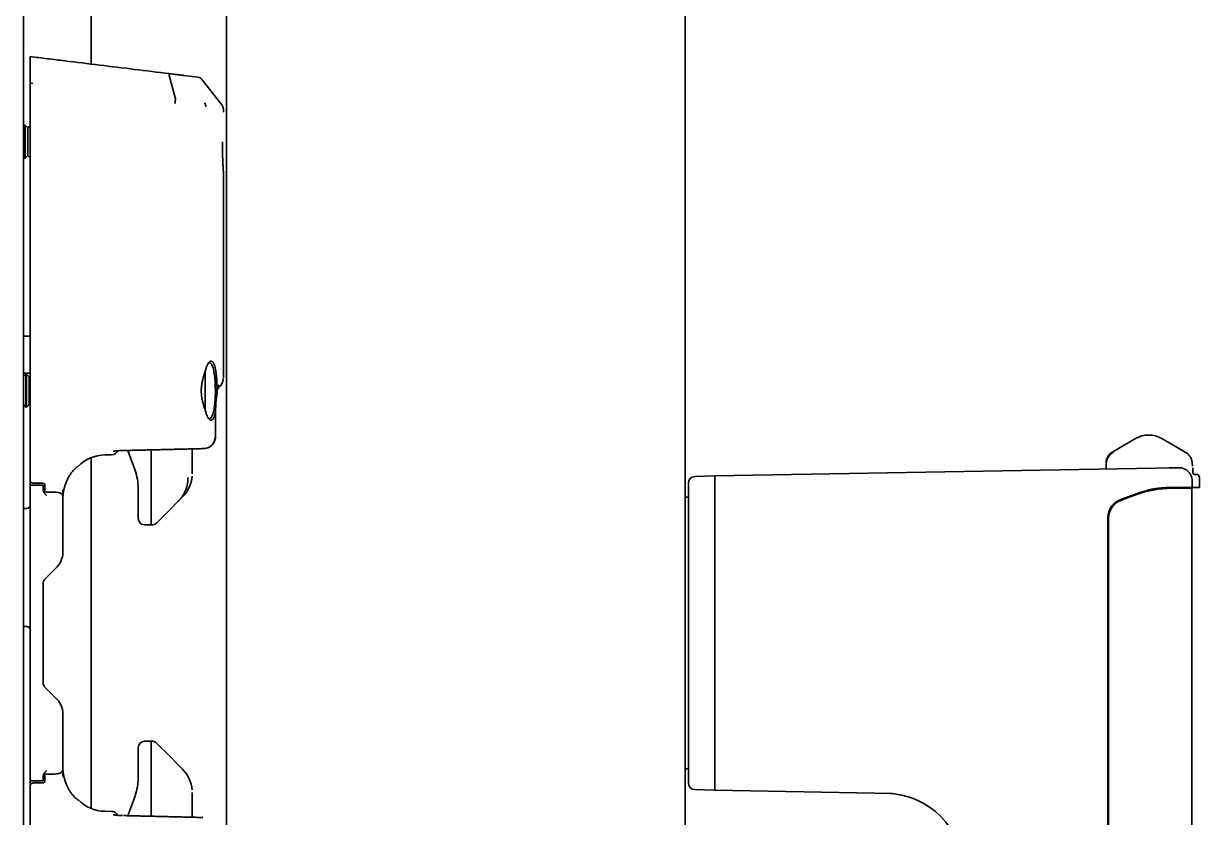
# Model space of a CAD drawing. Header units: inches. Extents: x 885 to 6823, y 710 to 5493.
# Drawn here: x 5146 to 5325.5, y 3178.7 to 3299.9 of the extents above; entities that cross this region are included whole.
import ezdxf

# ---------------------------------------------------------------- set-up
doc = ezdxf.new("R2010")
doc.units = ezdxf.units.IN
doc.layers.add('1', color=7, linetype='Continuous', true_color=0xffffff)

msp = doc.modelspace()

# ---------------------------------------------------------------- linework, layer by layer
at = {"layer": '1', "color": 7, "linetype": 'Continuous', "lineweight": 35}
for p, q in [((5145.99, 4020.26), (5145.99, 2355.06)), ((5145.99, 4020.26), (5145.99, 2355.06)), ((5176.99, 2380.86), (5176.99, 4018.86)), ((5246.99, 2370.86), (5246.99, 4018.86)), ((5156.3, 3868.87), (5156.3, 3293.72)), ((5146.99, 3290.83), (5147.42, 3290.77)), ((5146.99, 3230.26), (5146.99, 3290.83)), ((5169.17, 3288.4), (5168.22, 3291.95)), ((5172.6, 3291.71), (5170.44, 3291.98)), ((5176.28, 3287.47), (5173.26, 3291.33)), ((5176.49, 3286.35), (5176.49, 3286.87)), ((5146.15, 3284.36), (5145.99, 3284.2)), ((5146.15, 3279.36), (5146.15, 3284.36)), ((5146.25, 3284.36), (5146.15, 3284.36)), ((5146.25, 3279.36), (5146.25, 3284.36)), ((5146.65, 3283.96), (5146.25, 3284.36)), ((5146.99, 3284.3), (5146.65, 3283.96)), ((5146.65, 3279.76), (5146.65, 3283.96)), ((5145.99, 3279.52), (5146.15, 3279.36)), ((5146.25, 3279.36), (5146.65, 3279.76)), ((5146.65, 3279.76), (5146.99, 3279.42)), ((5146.15, 3279.36), (5146.25, 3279.36)), ((5176.49, 3245.83), (5176.49, 3277.36)), ((5146.99, 3252.18), (5145.99, 3252.18)), ((5145.99, 3246.53), (5146.99, 3246.53)), ((5146.35, 3246.36), (5145.99, 3246)), ((5146.45, 3246.36), (5146.35, 3246.36)), ((5146.35, 3241.36), (5146.35, 3246.36)), ((5146.45, 3241.36), (5146.45, 3246.36)), ((5146.85, 3245.96), (5146.45, 3246.36)), ((5146.99, 3246.1), (5146.85, 3245.96)), ((5146.85, 3241.76), (5146.85, 3245.96)), ((5173.74, 3243.86), (5173.74, 3246.94)), ((5173.76, 3246.96), (5173.8, 3247.1)), ((5173.74, 3240.86), (5173.74, 3243.86)), ((5145.99, 3241.72), (5146.35, 3241.36)), ((5146.35, 3241.36), (5146.45, 3241.36)), ((5146.45, 3241.36), (5146.85, 3241.76)), ((5146.85, 3241.76), (5146.99, 3241.62)), ((5175.25, 3239.92), (5175.29, 3239.92)), ((5315.74, 3236.54), (5312.24, 3234.52)), ((5323.64, 3234.29), (5319.74, 3236.54)), ((5161.89, 3234.74), (5163.01, 3231.68)), ((5165.49, 3234.82), (5165.49, 3226.36)), ((5171.74, 3231.18), (5171.74, 3234.97)), ((5173.37, 3235.01), (5173.38, 3235.01)), ((5156.3, 3233.64), (5156.3, 3180.1)), ((5158.45, 3234.06), (5159.44, 3234.07)), ((5154.42, 3232.41), (5154.41, 3232.4)), ((5251.49, 3230.86), (5318.83, 3232.03)), ((5311.24, 3232.39), (5311.24, 3231.9)), ((5318.83, 3232.03), (5320.85, 3232.07)), ((5320.85, 3232.07), (5322.33, 3232.09)), ((5324.49, 3231.33), (5324.49, 3232.08)), ((5324.73, 3231.08), (5324.98, 3231.08)), ((5324.98, 3231.08), (5324.99, 3231.08)), ((5146.99, 3229.41), (5146.99, 3230.26)), ((5146.99, 3228.91), (5146.99, 3229.41)), ((5148.99, 3229.41), (5146.99, 3229.41)), ((5148.99, 3229.72), (5147.49, 3229.74)), ((5148.99, 3229.41), (5148.99, 3228.91)), ((5149.24, 3229.46), (5149.24, 3229.09)), ((5251.49, 3230.86), (5248.45, 3230.75)), ((5324.37, 3229.33), (5324.37, 3230.09)), ((5325.49, 3229.08), (5325.49, 3230.58)), ((5146.99, 3184.8), (5146.99, 3228.91)), ((5148.99, 3228.75), (5148.99, 3228.91)), ((5150.49, 3228.38), (5149.49, 3228.38)), ((5151.99, 3227.67), (5151.99, 3219.1)), ((5152, 3228.74), (5152, 3227.66)), ((5163.49, 3228.94), (5163.49, 3226.36)), ((5169.6, 3226.97), (5170.28, 3227.64)), ((5247.49, 3227.6), (5246.99, 3227.59)), ((5313.46, 3227.25), (5316, 3228.18)), ((5313.56, 3227.15), (5316.05, 3228.06)), ((5313.56, 3227.15), (5316.05, 3228.06)), ((5321.13, 3229.08), (5322.59, 3229.08)), ((5322.71, 3228.96), (5321.13, 3228.96)), ((5322.71, 3228.96), (5321.13, 3228.96)), ((5322.59, 3229.08), (5324.12, 3229.08)), ((5324.31, 3228.96), (5322.71, 3228.96)), ((5324.31, 3228.96), (5322.71, 3228.96)), ((5324.41, 3229.08), (5324.12, 3229.08)), ((5324.31, 3228.96), (5324.31, 3109.36)), ((5324.31, 3228.96), (5324.31, 3108.86)), ((5324.41, 3229.08), (5324.46, 3229.08)), ((5324.71, 3229.08), (5324.46, 3229.08)), ((5324.98, 3229.08), (5324.71, 3229.08)), ((5325.48, 3229.08), (5324.98, 3229.08)), ((5325.49, 3229.08), (5325.48, 3229.08)), ((5146.49, 3225.86), (5145.99, 3225.86)), ((5163.49, 3226.36), (5163.49, 3224.36)), ((5165.49, 3226.36), (5165.49, 3223.36)), ((5166.28, 3223.65), (5168.3, 3225.67)), ((5168.3, 3225.67), (5169.6, 3226.97)), ((5311.49, 3049.75), (5311.49, 3224.43)), ((5311.61, 3049.82), (5311.61, 3224.37)), ((5311.61, 3049.82), (5311.61, 3224.37)), ((5165.49, 3223.36), (5164.48, 3223.36)), ((5165.59, 3223.36), (5165.49, 3223.36)), ((5151.11, 3216.98), (5149.28, 3215.15)), ((5148.99, 3214.44), (5148.99, 3199.27)), ((5145.99, 3207.86), (5146.49, 3207.86)), ((5146.99, 3206.86), (5146.99, 3206.85)), ((5247.49, 3207.04), (5247.49, 3207.19)), ((5251.49, 3207.04), (5251.49, 3207.19)), ((5149.28, 3198.56), (5151.11, 3196.73)), ((5151.99, 3194.61), (5151.99, 3186.04)), ((5164.48, 3190.35), (5165.49, 3190.36)), ((5165.49, 3187.36), (5165.49, 3190.36)), ((5165.49, 3190.36), (5165.59, 3190.35)), ((5168.3, 3188.04), (5166.28, 3190.06)), ((5163.49, 3189.35), (5163.49, 3187.35)), ((5169.6, 3186.74), (5168.3, 3188.04)), ((5152, 3186.05), (5151.97, 3186.17)), ((5152, 3186.05), (5151.99, 3186.14)), ((5163.49, 3187.35), (5163.49, 3184.77)), ((5165.49, 3187.36), (5165.49, 3178.89)), ((5169.6, 3186.74), (5170.28, 3186.07)), ((5146.99, 3184.3), (5146.99, 3184.8)), ((5148.99, 3184.8), (5148.99, 3184.96)), ((5148.99, 3184.8), (5148.99, 3184.3)), ((5149.24, 3184.62), (5149.24, 3184.25)), ((5149.49, 3185.33), (5150.49, 3185.33)), ((5152, 3184.97), (5152, 3186.05)), ((5246.99, 3186.12), (5247.49, 3186.11)), ((5146.99, 3184.3), (5148.99, 3184.3)), ((5146.99, 3183.45), (5146.99, 3184.3)), ((5146.99, 3122.89), (5146.99, 3183.45)), ((5147.49, 3183.97), (5148.99, 3183.99)), ((5251.49, 3182.86), (5248.45, 3182.96)), ((5278.61, 3182.38), (5251.49, 3182.86)), ((5163.01, 3182.03), (5161.89, 3178.97)), ((5171.74, 3178.74), (5171.74, 3182.53)), ((5159.44, 3179.64), (5158.45, 3179.66))]:
    msp.add_line(p, q, dxfattribs=at)
for centre, radius, start, end in [((5172.47, 3290.72), 1, 38, 83), ((5174.49, 3245.83), 2, 302.009, 357.1567), ((5317.74, 3233.08), 4, 90.0843, 120), ((5317.74, 3233.08), 4, 60, 90.0843), ((5159.43, 3235.07), 1, 270.5484, 336.599), ((5158.55, 3228.06), 6, 91, 135.1344), ((5155.49, 3228.94), 8, 0, 20), ((5324.74, 3231.33), 0.25, 180, 270), ((5324.99, 3230.58), 0.5, 0, 90), ((5166.74, 3231.18), 5, 315, 355.4345), ((5248.49, 3229.75), 1, 92, 180), ((5149.49, 3228.88), 0.5, 180, 270), ((5146.49, 3226.36), 0.5, 270, 0), ((5314.49, 3224.43), 3, 110, 180), ((5164.49, 3224.36), 1, 180, 269.5), ((5165.58, 3224.36), 1, 270.5, 315), ((5148.99, 3219.1), 3, 315, 0), ((5149.99, 3214.44), 1, 135, 180), ((5146.49, 3207.36), 0.5, 0, 90), ((5149.99, 3199.27), 1, 180, 225), ((5148.99, 3194.61), 3, 0, 45), ((5164.49, 3189.35), 1, 90.5, 180), ((5165.58, 3189.35), 1, 45, 89.5), ((5149.49, 3184.83), 0.5, 90, 180), ((5155.49, 3184.77), 8, 340, 0), ((5166.74, 3182.53), 5, 4.3074, 45), ((5248.49, 3183.96), 1, 180, 268), ((5158.55, 3185.65), 6, 224.7394, 269), ((5277.49, 3170.4), 12, 0.3969, 89), ((5159.43, 3178.64), 1, 23.3534, 89.3273)]:
    msp.add_arc(centre, radius, start, end, dxfattribs=at)
for centre, major_axis, ratio, start_param, end_param in [((5172.86, 3287.18), (-0.122, -0.993), 0.961385, 1.688655, 2.356554), ((5175.49, 3286.86), (0.123, 0.992), 1, 4.84926, 5.498796), ((5313.24, 3232.79), (-2, 0), 1, 5.235731, 6.283185), ((5321.13, 3214.08), (-15, 0), 1, 4.956748, 5.061455), ((5321.14, 3213.99), (0, 14.97), 0.996917, 0.249261, 0.34807), ((5321.14, 3213.99), (0, 14.97), 0.996917, 0.249261, 0.348036), ((5314.57, 3224.37), (0, 2.96), 0.996917, 0.348075, 1.570796), ((5314.57, 3224.37), (0, 2.96), 0.996917, 0.348075, 1.570796)]:
    msp.add_ellipse(centre, major_axis=major_axis, ratio=ratio, start_param=start_param, end_param=end_param, dxfattribs=at)
for points, knots in [([(5146.99, 3290.83), (5146.99, 3291), (5146.99, 3291.53), (5146.99, 3292.21), (5146.99, 3293), (5146.99, 3293.7), (5146.99, 3294.25), (5146.99, 3294.64), (5146.99, 3294.82), (5146.99, 3294.86), (5146.99, 3294.86)], [0, 0, 0, 0, 0.083425, 0.250275, 0.3337, 0.500551, 0.667401, 0.750826, 0.917676, 1, 1, 1, 1]), ([(5146.99, 3294.86), (5147.87, 3294.75), (5148.76, 3294.64), (5150.53, 3294.42), (5151.41, 3294.31), (5154.06, 3293.99), (5155.83, 3293.77), (5159.37, 3293.34), (5161.14, 3293.12), (5164.68, 3292.68), (5166.44, 3292.47), (5168.21, 3292.25)], [0, 0, 0, 0, 0.125, 0.125, 0.25, 0.25, 0.5, 0.5, 0.75, 0.75, 1, 1, 1, 1]), ([(5168.22, 3291.95), (5168.22, 3292), (5168.22, 3292.04), (5168.23, 3292.1), (5168.23, 3292.11), (5168.23, 3292.15), (5168.23, 3292.16), (5168.23, 3292.2), (5168.22, 3292.22), (5168.22, 3292.24), (5168.22, 3292.24), (5168.22, 3292.25), (5168.21, 3292.25), (5168.21, 3292.25), (5168.21, 3292.25), (5168.21, 3292.25), (5168.21, 3292.25), (5168.21, 3292.25)], [0, 0, 0, 0, 0.25, 0.25, 0.375, 0.375, 0.5, 0.5, 0.75, 0.75, 0.875, 0.9375, 0.9375, 0.953125, 0.953125, 0.96875, 1, 1, 1, 1]), ([(5168.21, 3292.25), (5168.23, 3292.25), (5168.24, 3292.25), (5168.28, 3292.24), (5168.32, 3292.24), (5168.43, 3292.22), (5168.53, 3292.21), (5168.71, 3292.19), (5168.84, 3292.17), (5168.99, 3292.15), (5169.02, 3292.15), (5169.08, 3292.14), (5169.16, 3292.13), (5169.25, 3292.12), (5169.41, 3292.1), (5169.52, 3292.09), (5169.64, 3292.07), (5169.67, 3292.07), (5169.71, 3292.07), (5169.79, 3292.06), (5169.9, 3292.04), (5169.98, 3292.03), (5170.04, 3292.03), (5170.06, 3292.02), (5170.09, 3292.02), (5170.11, 3292.02), (5170.2, 3292.01), (5170.26, 3292), (5170.36, 3291.99), (5170.41, 3291.98), (5170.44, 3291.98)], [0, 0, 0, 0, 0.015625, 0.015625, 0.03125, 0.0625, 0.125, 0.125, 0.25, 0.25, 0.28125, 0.28125, 0.3125, 0.375, 0.375, 0.5, 0.5, 0.53125, 0.53125, 0.5625, 0.625, 0.6875, 0.6875, 0.71875, 0.71875, 0.75, 0.75, 0.875, 0.875, 1, 1, 1, 1]), ([(5169.17, 3288.39), (5169.17, 3288.35), (5169.17, 3288.3), (5169.16, 3288.19), (5169.15, 3288.13), (5169.14, 3288.01), (5169.13, 3287.95), (5169.12, 3287.83), (5169.11, 3287.76), (5169.1, 3287.7)], [0, 0, 0, 0, 0.25, 0.25, 0.5, 0.5, 0.75, 0.75, 1, 1, 1, 1]), ([(5176.49, 3277.36), (5176.49, 3277.36), (5176.49, 3277.36), (5176.49, 3277.36), (5176.49, 3277.36), (5176.49, 3277.37), (5176.49, 3277.39), (5176.48, 3277.43), (5176.48, 3277.51), (5176.48, 3277.57), (5176.47, 3277.59), (5176.47, 3277.63), (5176.47, 3277.64), (5176.47, 3277.67), (5176.47, 3277.68), (5176.47, 3277.75), (5176.46, 3277.88), (5176.45, 3278.03), (5176.44, 3278.19), (5176.44, 3278.28), (5176.43, 3278.4), (5176.43, 3278.42), (5176.43, 3278.47), (5176.42, 3278.54), (5176.42, 3278.62), (5176.41, 3278.77), (5176.4, 3278.99), (5176.39, 3279.23), (5176.39, 3279.41), (5176.38, 3279.47), (5176.38, 3279.57), (5176.38, 3279.6), (5176.38, 3279.66), (5176.38, 3279.7), (5176.37, 3279.86), (5176.37, 3280.12), (5176.36, 3280.4), (5176.36, 3280.61), (5176.35, 3280.72), (5176.35, 3280.83), (5176.35, 3280.9), (5176.35, 3280.93), (5176.35, 3281.12), (5176.35, 3281.26), (5176.34, 3281.56), (5176.34, 3281.71), (5176.34, 3281.86)], [0, 0, 0, 0, 0.015625, 0.015625, 0.03125, 0.0625, 0.0625, 0.125, 0.1875, 0.1875, 0.21875, 0.21875, 0.234375, 0.234375, 0.25, 0.25, 0.3125, 0.375, 0.375, 0.4375, 0.4375, 0.453125, 0.453125, 0.46875, 0.5, 0.5, 0.5625, 0.625, 0.625, 0.65625, 0.65625, 0.671875, 0.671875, 0.6875, 0.6875, 0.75, 0.8125, 0.8125, 0.84375, 0.859375, 0.859375, 0.875, 0.875, 0.9375, 0.9375, 1, 1, 1, 1]), ([(5173.8, 3247.1), (5173.85, 3247.25), (5173.89, 3247.39), (5173.97, 3247.58), (5173.99, 3247.64), (5174.03, 3247.73), (5174.04, 3247.75), (5174.07, 3247.81), (5174.08, 3247.83), (5174.15, 3247.96), (5174.2, 3248.04), (5174.3, 3248.19), (5174.36, 3248.24), (5174.46, 3248.33), (5174.52, 3248.35), (5174.62, 3248.37), (5174.67, 3248.37), (5174.73, 3248.34), (5174.75, 3248.34), (5174.77, 3248.32), (5174.78, 3248.32), (5174.82, 3248.29), (5174.84, 3248.27), (5174.91, 3248.19), (5174.96, 3248.12), (5175.01, 3248.02), (5175.02, 3248), (5175.04, 3247.95), (5175.07, 3247.88), (5175.1, 3247.81), (5175.16, 3247.64), (5175.19, 3247.52), (5175.24, 3247.35), (5175.24, 3247.31), (5175.26, 3247.26), (5175.26, 3247.24), (5175.27, 3247.2), (5175.29, 3247.11), (5175.31, 3247.01), (5175.35, 3246.77), (5175.37, 3246.6), (5175.41, 3246.33), (5175.42, 3246.23), (5175.43, 3246.09), (5175.44, 3246.04), (5175.45, 3245.94), (5175.45, 3245.89), (5175.47, 3245.64), (5175.49, 3245.44), (5175.5, 3245.12), (5175.51, 3245.01), (5175.51, 3244.85), (5175.52, 3244.8), (5175.52, 3244.69), (5175.52, 3244.63), (5175.53, 3244.35), (5175.53, 3244.13), (5175.53, 3243.91)], [0, 0, 0, 0, 0.0625, 0.0625, 0.09375, 0.09375, 0.109375, 0.109375, 0.125, 0.125, 0.1875, 0.1875, 0.25, 0.25, 0.3125, 0.3125, 0.375, 0.375, 0.390625, 0.390625, 0.40625, 0.40625, 0.4375, 0.4375, 0.5, 0.5, 0.515625, 0.515625, 0.53125, 0.5625, 0.5625, 0.625, 0.625, 0.640625, 0.640625, 0.648437, 0.648437, 0.65625, 0.6875, 0.6875, 0.75, 0.75, 0.78125, 0.78125, 0.796875, 0.796875, 0.8125, 0.8125, 0.875, 0.875, 0.90625, 0.90625, 0.921875, 0.921875, 0.9375, 0.9375, 1, 1, 1, 1]), ([(5174.37, 3248.11), (5174.4, 3248.11), (5174.44, 3248.1), (5174.48, 3248.08), (5174.49, 3248.07), (5174.52, 3248.06), (5174.53, 3248.05), (5174.57, 3248.03), (5174.61, 3247.98), (5174.66, 3247.93), (5174.7, 3247.86), (5174.73, 3247.83), (5174.79, 3247.71), (5174.83, 3247.62), (5174.91, 3247.41), (5174.94, 3247.29), (5174.98, 3247.12), (5174.99, 3247.09), (5175, 3247.04), (5175.01, 3247.02), (5175.01, 3246.99), (5175.03, 3246.9), (5175.05, 3246.8), (5175.09, 3246.57), (5175.12, 3246.41), (5175.15, 3246.15), (5175.16, 3246.06), (5175.17, 3245.95), (5175.18, 3245.92), (5175.18, 3245.88), (5175.19, 3245.81), (5175.2, 3245.74), (5175.22, 3245.5), (5175.23, 3245.31), (5175.25, 3245.01), (5175.25, 3244.9), (5175.26, 3244.75), (5175.26, 3244.7), (5175.26, 3244.59), (5175.26, 3244.54), (5175.27, 3244.28), (5175.27, 3244.07), (5175.27, 3243.75), (5175.27, 3243.64), (5175.27, 3243.48), (5175.27, 3243.43), (5175.27, 3243.32), (5175.27, 3243.27), (5175.26, 3243.01), (5175.25, 3242.8), (5175.23, 3242.4), (5175.22, 3242.21), (5175.19, 3241.97), (5175.19, 3241.92), (5175.18, 3241.83), (5175.17, 3241.69), (5175.15, 3241.56), (5175.12, 3241.3), (5175.09, 3241.14), (5175.06, 3240.94), (5175.05, 3240.9), (5175.04, 3240.83), (5175.03, 3240.79), (5175.01, 3240.69), (5174.97, 3240.55), (5174.94, 3240.42), (5174.91, 3240.33), (5174.9, 3240.3), (5174.89, 3240.25), (5174.88, 3240.22), (5174.83, 3240.09), (5174.79, 3240), (5174.7, 3239.84), (5174.66, 3239.78), (5174.61, 3239.72), (5174.6, 3239.72), (5174.59, 3239.71), (5174.57, 3239.69), (5174.55, 3239.67), (5174.52, 3239.65), (5174.49, 3239.64), (5174.43, 3239.61), (5174.4, 3239.61), (5174.37, 3239.61)], [0, 0, 0, 0, 0.031478, 0.031478, 0.043188, 0.043188, 0.054898, 0.054898, 0.078319, 0.10174, 0.10174, 0.125161, 0.125161, 0.172003, 0.172003, 0.218844, 0.218844, 0.230555, 0.230555, 0.23641, 0.23641, 0.242265, 0.265686, 0.265686, 0.312528, 0.312528, 0.335949, 0.335949, 0.341804, 0.341804, 0.347659, 0.35937, 0.35937, 0.406211, 0.406211, 0.429632, 0.429632, 0.441342, 0.441342, 0.453053, 0.453053, 0.499895, 0.499895, 0.523315, 0.523315, 0.535026, 0.535026, 0.546736, 0.546736, 0.593578, 0.593578, 0.64042, 0.64042, 0.65213, 0.65213, 0.663841, 0.687261, 0.687261, 0.734103, 0.734103, 0.745814, 0.745814, 0.757524, 0.757524, 0.780945, 0.804366, 0.804366, 0.816076, 0.816076, 0.827786, 0.827786, 0.874628, 0.874628, 0.92147, 0.92147, 0.927325, 0.927325, 0.93318, 0.944891, 0.944891, 0.968312, 0.968312, 1, 1, 1, 1]), ([(5173.12, 3243.86), (5173.12, 3244.01), (5173.13, 3244.17), (5173.15, 3244.47), (5173.17, 3244.63), (5173.19, 3244.81), (5173.2, 3244.85), (5173.21, 3244.93), (5173.22, 3244.96), (5173.24, 3245.08), (5173.25, 3245.15), (5173.27, 3245.26), (5173.28, 3245.29), (5173.3, 3245.37), (5173.32, 3245.47), (5173.35, 3245.58), (5173.4, 3245.78), (5173.43, 3245.91), (5173.51, 3246.17), (5173.55, 3246.3), (5173.61, 3246.48), (5173.62, 3246.54), (5173.66, 3246.66), (5173.68, 3246.72), (5173.73, 3246.88), (5173.77, 3246.99), (5173.8, 3247.1)], [0, 0, 0, 0, 0.125, 0.125, 0.25, 0.25, 0.28125, 0.28125, 0.3125, 0.3125, 0.375, 0.375, 0.40625, 0.40625, 0.4375, 0.5, 0.5, 0.625, 0.625, 0.75, 0.75, 0.8125, 0.8125, 0.875, 0.875, 1, 1, 1, 1]), ([(5173.8, 3240.61), (5173.79, 3240.67), (5173.77, 3240.72), (5173.73, 3240.83), (5173.72, 3240.88), (5173.66, 3241.05), (5173.62, 3241.17), (5173.55, 3241.41), (5173.51, 3241.54), (5173.45, 3241.73), (5173.44, 3241.8), (5173.4, 3241.93), (5173.38, 3242), (5173.33, 3242.21), (5173.3, 3242.35), (5173.24, 3242.63), (5173.21, 3242.78), (5173.18, 3242.97), (5173.18, 3243.01), (5173.17, 3243.08), (5173.16, 3243.12), (5173.15, 3243.23), (5173.15, 3243.31), (5173.13, 3243.54), (5173.12, 3243.7), (5173.12, 3243.86)], [0, 0, 0, 0, 0.0625, 0.0625, 0.125, 0.125, 0.25, 0.25, 0.375, 0.375, 0.4375, 0.4375, 0.5, 0.5, 0.625, 0.625, 0.75, 0.75, 0.78125, 0.78125, 0.8125, 0.8125, 0.875, 0.875, 1, 1, 1, 1]), ([(5175.53, 3243.91), (5175.53, 3243.87), (5175.53, 3243.83), (5175.53, 3243.75), (5175.52, 3243.71), (5175.52, 3243.59), (5175.51, 3243.51), (5175.49, 3243.28), (5175.47, 3243.12), (5175.44, 3242.89), (5175.43, 3242.82), (5175.42, 3242.66), (5175.41, 3242.59), (5175.39, 3242.44), (5175.38, 3242.36), (5175.37, 3242.22), (5175.36, 3242.14), (5175.36, 3242.07)], [0, 0, 0, 0, 0.0625, 0.0625, 0.125, 0.125, 0.25, 0.25, 0.5, 0.5, 0.625, 0.625, 0.75, 0.75, 0.875, 0.875, 1, 1, 1, 1]), ([(5175.49, 3243.17), (5175.5, 3243.28), (5175.56, 3243.84), (5175.68, 3244.4), (5175.77, 3244.73), (5175.79, 3244.77), (5175.79, 3244.77)], [0, 0, 0, 0, 0.117312, 0.596894, 0.890767, 1, 1, 1, 1]), ([(5175.36, 3242.07), (5175.36, 3242.06), (5175.36, 3242.03), (5175.35, 3241.99), (5175.35, 3241.95), (5175.35, 3241.91), (5175.34, 3241.88), (5175.34, 3241.84), (5175.34, 3241.8), (5175.34, 3241.76), (5175.34, 3241.72), (5175.33, 3241.69), (5175.33, 3241.65), (5175.33, 3241.61), (5175.33, 3241.58), (5175.33, 3241.54), (5175.33, 3241.5), (5175.32, 3241.47), (5175.32, 3241.42), (5175.32, 3241.37), (5175.32, 3241.32), (5175.32, 3241.27), (5175.31, 3241.22), (5175.31, 3241.16), (5175.31, 3241.11), (5175.31, 3241.06), (5175.31, 3241.01), (5175.3, 3240.96), (5175.3, 3240.92), (5175.3, 3240.89), (5175.3, 3240.86), (5175.3, 3240.84), (5175.29, 3240.82), (5175.29, 3240.79), (5175.29, 3240.77), (5175.29, 3240.75), (5175.29, 3240.73), (5175.29, 3240.72), (5175.28, 3240.71), (5175.28, 3240.7), (5175.28, 3240.68), (5175.28, 3240.67), (5175.28, 3240.66), (5175.28, 3240.64), (5175.28, 3240.63), (5175.27, 3240.62), (5175.27, 3240.6), (5175.27, 3240.59), (5175.27, 3240.57), (5175.27, 3240.56), (5175.27, 3240.54), (5175.26, 3240.53), (5175.26, 3240.51), (5175.26, 3240.49), (5175.26, 3240.48), (5175.26, 3240.47), (5175.26, 3240.46)], [0, 0, 0, 0, 0.022709, 0.045345, 0.067918, 0.090435, 0.112907, 0.135341, 0.157746, 0.180131, 0.202504, 0.224874, 0.247249, 0.269632, 0.291985, 0.31431, 0.336615, 0.358908, 0.3812, 0.414447, 0.447401, 0.480077, 0.512489, 0.544649, 0.576572, 0.60827, 0.639755, 0.671039, 0.702132, 0.718076, 0.733741, 0.749134, 0.764264, 0.779136, 0.793761, 0.808146, 0.8223, 0.830501, 0.838823, 0.847268, 0.855837, 0.864531, 0.873351, 0.882299, 0.891375, 0.900581, 0.909918, 0.919386, 0.928987, 0.938722, 0.948592, 0.958598, 0.968741, 0.979021, 0.989441, 1, 1, 1, 1]), ([(5175.26, 3240.46), (5175.24, 3240.37), (5175.22, 3240.28), (5175.18, 3240.15), (5175.17, 3240.11), (5175.15, 3240.03), (5175.13, 3240), (5175.1, 3239.89), (5175.07, 3239.82), (5175.02, 3239.71), (5174.96, 3239.6), (5174.91, 3239.52), (5174.87, 3239.47), (5174.86, 3239.47), (5174.85, 3239.45), (5174.82, 3239.43), (5174.8, 3239.41), (5174.75, 3239.38), (5174.69, 3239.35), (5174.63, 3239.34), (5174.57, 3239.35), (5174.56, 3239.35), (5174.53, 3239.36), (5174.52, 3239.36), (5174.51, 3239.37), (5174.5, 3239.37), (5174.46, 3239.39), (5174.42, 3239.42), (5174.35, 3239.48), (5174.29, 3239.55), (5174.22, 3239.64), (5174.17, 3239.72), (5174.15, 3239.75), (5174.12, 3239.8), (5174.12, 3239.81), (5174.1, 3239.84), (5174.06, 3239.93), (5173.98, 3240.09), (5173.92, 3240.25), (5173.86, 3240.42), (5173.83, 3240.52), (5173.8, 3240.61)], [0, 0, 0, 0, 0.0625, 0.0625, 0.09375, 0.09375, 0.125, 0.125, 0.1875, 0.1875, 0.25, 0.3125, 0.3125, 0.328125, 0.328125, 0.34375, 0.375, 0.375, 0.4375, 0.5, 0.5, 0.53125, 0.53125, 0.546875, 0.546875, 0.5625, 0.5625, 0.625, 0.625, 0.6875, 0.75, 0.75, 0.78125, 0.78125, 0.796875, 0.796875, 0.8125, 0.875, 0.9375, 0.9375, 1, 1, 1, 1]), ([(5175.26, 3237.14), (5175.27, 3237.08), (5175.27, 3237.02), (5175.27, 3236.89), (5175.27, 3236.83), (5175.25, 3236.65), (5175.23, 3236.52), (5175.17, 3236.28), (5175.13, 3236.17), (5175.02, 3235.94), (5174.96, 3235.84), (5174.81, 3235.64), (5174.72, 3235.54), (5174.53, 3235.37), (5174.43, 3235.3), (5174.2, 3235.17), (5174.07, 3235.12), (5173.88, 3235.07), (5173.81, 3235.05), (5173.67, 3235.03), (5173.61, 3235.02), (5173.54, 3235.02)], [0, 0, 0, 0, 0.0625, 0.0625, 0.125, 0.125, 0.25, 0.25, 0.375, 0.375, 0.5, 0.5, 0.625, 0.625, 0.75, 0.75, 0.875, 0.875, 0.9375, 0.9375, 1, 1, 1, 1]), ([(5174.31, 3235.22), (5174.47, 3235.31), (5174.78, 3235.52), (5175.12, 3236.01), (5175.29, 3236.5), (5175.29, 3236.82), (5175.27, 3236.94)], [0, 0, 0, 0, 0.24632, 0.523693, 0.830646, 1, 1, 1, 1]), ([(5159.68, 3234.6), (5159.68, 3234.6), (5159.68, 3234.6), (5159.7, 3234.6), (5159.83, 3234.63), (5160.1, 3234.66), (5160.56, 3234.7), (5161, 3234.72), (5161.27, 3234.72), (5161.33, 3234.72)], [0, 0, 0, 0, 0.005213, 0.092662, 0.219475, 0.404721, 0.644468, 0.929661, 1, 1, 1, 1]), ([(5311.24, 3232.57), (5311.24, 3232.66), (5311.25, 3232.75), (5311.27, 3232.94), (5311.29, 3233.03), (5311.33, 3233.16), (5311.34, 3233.2), (5311.37, 3233.29), (5311.39, 3233.34), (5311.44, 3233.46), (5311.52, 3233.63), (5311.62, 3233.78), (5311.69, 3233.87), (5311.71, 3233.89), (5311.74, 3233.93), (5311.75, 3233.94), (5311.8, 3234), (5311.83, 3234.03), (5311.92, 3234.13), (5311.99, 3234.19), (5312.1, 3234.27), (5312.13, 3234.3), (5312.19, 3234.34), (5312.22, 3234.35), (5312.25, 3234.37), (5312.27, 3234.38), (5312.28, 3234.39), (5312.29, 3234.4)], [0, 0, 0, 0, 0.125, 0.125, 0.25, 0.25, 0.3125, 0.3125, 0.375, 0.375, 0.5, 0.625, 0.625, 0.65625, 0.65625, 0.6875, 0.6875, 0.75, 0.75, 0.875, 0.875, 0.9375, 0.9375, 0.96875, 0.984375, 0.984375, 1, 1, 1, 1]), ([(5324.28, 3233.32), (5324.28, 3233.35), (5324.25, 3233.44), (5324.12, 3233.73), (5323.85, 3234.08), (5323.57, 3234.36), (5323.4, 3234.43), (5323.38, 3234.43)], [0, 0, 0, 0, 0.067561, 0.249107, 0.618698, 0.97043, 1, 1, 1, 1]), ([(5324.27, 3233.36), (5324.27, 3233.36), (5324.27, 3233.36), (5324.27, 3233.36), (5324.27, 3233.36), (5324.27, 3233.35), (5324.27, 3233.35), (5324.28, 3233.35), (5324.28, 3233.34), (5324.28, 3233.33), (5324.29, 3233.3), (5324.3, 3233.25), (5324.31, 3233.22), (5324.32, 3233.15), (5324.33, 3233.1), (5324.35, 3233.01), (5324.36, 3232.96), (5324.37, 3232.85), (5324.38, 3232.8), (5324.39, 3232.71), (5324.39, 3232.67), (5324.4, 3232.61), (5324.4, 3232.58), (5324.4, 3232.48), (5324.4, 3232.41), (5324.4, 3232.34)], [0, 0, 0, 0, 0.04509, 0.04509, 0.104772, 0.104772, 0.134613, 0.134613, 0.164453, 0.164453, 0.283817, 0.283817, 0.403181, 0.403181, 0.522545, 0.522545, 0.641909, 0.641909, 0.761272, 0.761272, 0.820954, 0.820954, 0.880636, 0.880636, 1, 1, 1, 1]), ([(5152, 3227.66), (5152.01, 3227.86), (5152.03, 3228.05), (5152.09, 3228.44), (5152.12, 3228.62), (5152.21, 3228.99), (5152.26, 3229.17), (5152.37, 3229.52), (5152.43, 3229.69), (5152.56, 3230.02), (5152.63, 3230.17), (5152.77, 3230.47), (5152.85, 3230.61), (5153, 3230.88), (5153.08, 3231), (5153.24, 3231.24), (5153.32, 3231.35), (5153.39, 3231.45)], [0, 0, 0, 0, 0.125, 0.125, 0.25, 0.25, 0.375, 0.375, 0.5, 0.5, 0.625, 0.625, 0.75, 0.75, 0.875, 0.875, 1, 1, 1, 1]), ([(5153.39, 3231.45), (5153.47, 3231.55), (5153.55, 3231.64), (5153.7, 3231.81), (5153.77, 3231.88), (5153.91, 3232.01), (5153.97, 3232.06), (5154.09, 3232.16), (5154.14, 3232.2), (5154.19, 3232.24)], [0, 0, 0, 0, 0.25, 0.25, 0.5, 0.5, 0.75, 0.75, 1, 1, 1, 1]), ([(5154.01, 3232.07), (5154.06, 3232.12), (5154.17, 3232.2), (5154.22, 3232.25), (5154.25, 3232.27), (5154.19, 3232.22)], [0, 0, 0, 0, 0.324, 0.733425, 1, 1, 1, 1]), ([(5311.24, 3232.39), (5311.24, 3232.42), (5311.24, 3232.45), (5311.24, 3232.5), (5311.24, 3232.51), (5311.24, 3232.54), (5311.24, 3232.56), (5311.24, 3232.57)], [0, 0, 0, 0, 0.5, 0.5, 0.75, 0.75, 1, 1, 1, 1]), ([(5322.33, 3232.09), (5322.47, 3232.09), (5322.6, 3232.08), (5322.79, 3232.05), (5322.86, 3232.03), (5322.95, 3232.01), (5322.98, 3232), (5323.05, 3231.97), (5323.08, 3231.96), (5323.23, 3231.9), (5323.35, 3231.84), (5323.49, 3231.75), (5323.51, 3231.73), (5323.57, 3231.69), (5323.6, 3231.67), (5323.67, 3231.61), (5323.72, 3231.57), (5323.86, 3231.43), (5323.95, 3231.33), (5324.04, 3231.19), (5324.06, 3231.16), (5324.09, 3231.1), (5324.11, 3231.08), (5324.16, 3230.99), (5324.22, 3230.87), (5324.26, 3230.75), (5324.29, 3230.65), (5324.3, 3230.62), (5324.32, 3230.55), (5324.32, 3230.52), (5324.36, 3230.36), (5324.37, 3230.23), (5324.37, 3230.09)], [0, 0, 0, 0, 0.125, 0.125, 0.1875, 0.1875, 0.21875, 0.21875, 0.25, 0.25, 0.375, 0.375, 0.40625, 0.40625, 0.4375, 0.4375, 0.5, 0.5, 0.625, 0.625, 0.65625, 0.65625, 0.6875, 0.6875, 0.75, 0.8125, 0.8125, 0.84375, 0.84375, 0.875, 0.875, 1, 1, 1, 1]), ([(5146.99, 3230.26), (5146.99, 3230.22), (5146.99, 3230.19), (5147, 3230.14), (5147.01, 3230.12), (5147.02, 3230.09), (5147.02, 3230.08), (5147.04, 3230.03), (5147.05, 3230), (5147.08, 3229.96), (5147.09, 3229.95), (5147.11, 3229.92), (5147.12, 3229.91), (5147.16, 3229.87), (5147.18, 3229.85), (5147.22, 3229.82), (5147.24, 3229.81), (5147.27, 3229.79), (5147.28, 3229.79), (5147.33, 3229.77), (5147.36, 3229.76), (5147.41, 3229.74), (5147.42, 3229.74), (5147.46, 3229.74), (5147.47, 3229.74), (5147.49, 3229.74)], [0, 0, 0, 0, 0.125, 0.125, 0.1875, 0.1875, 0.25, 0.25, 0.375, 0.375, 0.4375, 0.4375, 0.5, 0.5, 0.625, 0.625, 0.6875, 0.6875, 0.75, 0.75, 0.875, 0.875, 0.9375, 0.9375, 1, 1, 1, 1]), ([(5169.6, 3226.97), (5169.72, 3227.09), (5169.83, 3227.21), (5170.04, 3227.47), (5170.14, 3227.6), (5170.33, 3227.88), (5170.42, 3228.02), (5170.54, 3228.25), (5170.57, 3228.32), (5170.65, 3228.47), (5170.68, 3228.55), (5170.78, 3228.78), (5170.89, 3229.1), (5170.97, 3229.42), (5171.02, 3229.66), (5171.03, 3229.75), (5171.05, 3229.87), (5171.06, 3229.91), (5171.07, 3230), (5171.07, 3230.04), (5171.09, 3230.25), (5171.1, 3230.42), (5171.1, 3230.59)], [0, 0, 0, 0, 0.125, 0.125, 0.25, 0.25, 0.375, 0.375, 0.4375, 0.4375, 0.5, 0.5, 0.625, 0.75, 0.75, 0.8125, 0.8125, 0.84375, 0.84375, 0.875, 0.875, 1, 1, 1, 1]), ([(5247.49, 3207.19), (5247.49, 3207.93), (5247.49, 3208.66), (5247.49, 3210.12), (5247.49, 3211.57), (5247.49, 3212.98), (5247.49, 3214.38), (5247.49, 3215.07), (5247.49, 3216.09), (5247.49, 3216.52), (5247.49, 3216.93), (5247.49, 3217.1), (5247.49, 3217.19), (5247.49, 3217.43), (5247.49, 3217.6), (5247.49, 3218.09), (5247.49, 3218.42), (5247.49, 3218.9), (5247.49, 3219.06), (5247.49, 3219.37), (5247.49, 3219.53), (5247.49, 3220.31), (5247.49, 3220.9), (5247.49, 3222.05), (5247.49, 3222.6), (5247.49, 3223.39), (5247.49, 3223.65), (5247.49, 3224.03), (5247.49, 3224.15), (5247.49, 3224.34), (5247.49, 3224.4), (5247.49, 3224.52), (5247.49, 3224.58), (5247.49, 3225.11), (5247.49, 3225.56), (5247.49, 3226.38), (5247.49, 3226.76), (5247.49, 3227.28), (5247.49, 3227.45), (5247.49, 3227.69), (5247.49, 3227.76), (5247.49, 3227.92), (5247.49, 3227.99), (5247.49, 3228.34), (5247.49, 3228.59), (5247.49, 3229.01), (5247.49, 3229.36), (5247.49, 3229.57), (5247.49, 3229.65), (5247.49, 3229.66), (5247.49, 3229.68), (5247.49, 3229.7), (5247.49, 3229.71), (5247.49, 3229.74), (5247.49, 3229.75), (5247.49, 3229.75)], [0, 0, 0, 0, 0.062533, 0.062533, 0.125065, 0.187598, 0.187598, 0.25013, 0.25013, 0.281397, 0.289213, 0.289213, 0.29703, 0.29703, 0.312663, 0.312663, 0.343929, 0.343929, 0.359562, 0.359562, 0.375196, 0.375196, 0.437728, 0.437728, 0.500261, 0.500261, 0.531527, 0.531527, 0.54716, 0.54716, 0.554977, 0.554977, 0.562793, 0.562793, 0.625326, 0.625326, 0.687859, 0.687859, 0.719125, 0.719125, 0.734758, 0.734758, 0.750391, 0.750391, 0.812924, 0.812924, 0.875456, 0.937989, 0.937989, 0.945806, 0.945806, 0.953622, 0.969255, 0.969255, 1, 1, 1, 1]), ([(5251.49, 3207.19), (5251.49, 3210.37), (5251.49, 3216.64), (5251.49, 3224.47), (5251.49, 3229.65), (5251.49, 3230.86), (5251.49, 3230.86)], [0, 0, 0, 0, 0.250016, 0.500033, 0.750049, 1, 1, 1, 1]), ([(5324.37, 3229.33), (5324.37, 3229.31), (5324.37, 3229.3), (5324.36, 3229.27), (5324.36, 3229.27), (5324.36, 3229.25), (5324.35, 3229.24), (5324.34, 3229.22), (5324.34, 3229.21), (5324.32, 3229.18), (5324.32, 3229.18), (5324.31, 3229.17), (5324.3, 3229.16), (5324.28, 3229.14), (5324.27, 3229.13), (5324.25, 3229.12), (5324.24, 3229.11), (5324.23, 3229.11), (5324.21, 3229.1), (5324.2, 3229.09), (5324.18, 3229.09), (5324.18, 3229.09), (5324.15, 3229.08), (5324.14, 3229.08), (5324.12, 3229.08)], [0, 0, 0, 0, 0.125, 0.125, 0.1875, 0.1875, 0.25, 0.25, 0.375, 0.375, 0.4375, 0.4375, 0.5, 0.5, 0.625, 0.625, 0.6875, 0.6875, 0.75, 0.8125, 0.8125, 0.875, 0.875, 1, 1, 1, 1]), ([(5149.49, 3227.88), (5149.48, 3227.89), (5149.47, 3227.9), (5149.46, 3227.91), (5149.44, 3227.94), (5149.38, 3227.99), (5149.34, 3228.04), (5149.28, 3228.1), (5149.25, 3228.13), (5149.21, 3228.18), (5149.2, 3228.2), (5149.18, 3228.23), (5149.16, 3228.25), (5149.13, 3228.31), (5149.11, 3228.34), (5149.07, 3228.42), (5149.05, 3228.46), (5149.02, 3228.54), (5149.01, 3228.58), (5148.99, 3228.66), (5148.99, 3228.71), (5148.99, 3228.75)], [0, 0, 0, 0, 0.03125, 0.03125, 0.0625, 0.125, 0.25, 0.25, 0.375, 0.375, 0.4375, 0.4375, 0.5, 0.5, 0.625, 0.625, 0.75, 0.75, 0.875, 0.875, 1, 1, 1, 1]), ([(5149.24, 3228.6), (5149.24, 3228.61), (5149.24, 3228.63), (5149.24, 3228.65), (5149.24, 3228.68), (5149.24, 3228.71), (5149.24, 3228.76), (5149.24, 3228.8), (5149.24, 3228.82), (5149.24, 3228.87), (5149.24, 3228.9), (5149.24, 3228.95), (5149.24, 3229.01), (5149.24, 3229.06), (5149.24, 3229.09)], [0, 0, 0, 0, 0.125, 0.25, 0.25, 0.375, 0.5, 0.5, 0.625, 0.625, 0.75, 0.75, 0.875, 1, 1, 1, 1]), ([(5151.98, 3227.67), (5151.98, 3227.72), (5151.98, 3227.83), (5151.9, 3227.99), (5151.78, 3228.11), (5151.63, 3228.21), (5151.39, 3228.3), (5151.04, 3228.36), (5150.68, 3228.39), (5150.49, 3228.38), (5150.45, 3228.38)], [0, 0, 0, 0, 0.069491, 0.16573, 0.252542, 0.348232, 0.4964, 0.742131, 0.946556, 1, 1, 1, 1]), ([(5317.46, 3228.49), (5317.54, 3228.51), (5317.62, 3228.54), (5317.75, 3228.57), (5317.79, 3228.58), (5317.88, 3228.59), (5317.92, 3228.6), (5318.13, 3228.65), (5318.3, 3228.68), (5318.63, 3228.74), (5318.79, 3228.77), (5319.11, 3228.82), (5319.27, 3228.84), (5319.47, 3228.86), (5319.51, 3228.87), (5319.59, 3228.87), (5319.63, 3228.88), (5319.74, 3228.89), (5319.82, 3228.9), (5320.05, 3228.92), (5320.19, 3228.93), (5320.48, 3228.94), (5320.61, 3228.95), (5320.88, 3228.95), (5321.01, 3228.96), (5321.13, 3228.96)], [0, 0, 0, 0, 0.0625, 0.0625, 0.09375, 0.09375, 0.125, 0.125, 0.25, 0.25, 0.375, 0.375, 0.5, 0.5, 0.53125, 0.53125, 0.5625, 0.5625, 0.625, 0.625, 0.75, 0.75, 0.875, 0.875, 1, 1, 1, 1]), ([(5317.46, 3228.49), (5317.54, 3228.51), (5317.62, 3228.54), (5317.75, 3228.57), (5317.79, 3228.58), (5317.88, 3228.59), (5317.92, 3228.6), (5318.13, 3228.65), (5318.3, 3228.68), (5318.63, 3228.74), (5318.79, 3228.77), (5319.11, 3228.82), (5319.27, 3228.84), (5319.47, 3228.86), (5319.51, 3228.87), (5319.59, 3228.87), (5319.63, 3228.88), (5319.74, 3228.89), (5319.82, 3228.9), (5320.05, 3228.92), (5320.19, 3228.93), (5320.48, 3228.94), (5320.61, 3228.95), (5320.88, 3228.95), (5321.01, 3228.96), (5321.13, 3228.96)], [0, 0, 0, 0, 0.0625, 0.0625, 0.09375, 0.09375, 0.125, 0.125, 0.25, 0.25, 0.375, 0.375, 0.5, 0.5, 0.53125, 0.53125, 0.5625, 0.5625, 0.625, 0.625, 0.75, 0.75, 0.875, 0.875, 1, 1, 1, 1]), ([(5317.51, 3228.63), (5317.59, 3228.66), (5317.67, 3228.68), (5317.84, 3228.71), (5317.93, 3228.73), (5318.18, 3228.79), (5318.51, 3228.85), (5318.84, 3228.9), (5319.08, 3228.94), (5319.16, 3228.95), (5319.32, 3228.97), (5319.39, 3228.98), (5319.63, 3229.01), (5319.78, 3229.02), (5320.07, 3229.04), (5320.22, 3229.05), (5320.49, 3229.07), (5320.63, 3229.07), (5320.79, 3229.08), (5320.82, 3229.08), (5320.89, 3229.08), (5320.98, 3229.08), (5321.07, 3229.08), (5321.13, 3229.08)], [0, 0, 0, 0, 0.0625, 0.0625, 0.125, 0.125, 0.25, 0.375, 0.375, 0.4375, 0.4375, 0.5, 0.5, 0.625, 0.625, 0.75, 0.75, 0.875, 0.875, 0.90625, 0.90625, 0.9375, 1, 1, 1, 1]), ([(5247.49, 3183.96), (5247.49, 3183.96), (5247.49, 3183.96), (5247.49, 3183.97), (5247.49, 3183.97), (5247.49, 3183.98), (5247.49, 3184.01), (5247.49, 3184.03), (5247.49, 3184.14), (5247.49, 3184.25), (5247.49, 3184.53), (5247.49, 3184.71), (5247.49, 3185.03), (5247.49, 3185.15), (5247.49, 3185.3), (5247.49, 3185.34), (5247.49, 3185.4), (5247.49, 3185.5), (5247.49, 3185.61), (5247.49, 3185.97), (5247.49, 3186.29), (5247.49, 3186.82), (5247.49, 3187.01), (5247.49, 3187.31), (5247.49, 3187.41), (5247.49, 3187.61), (5247.49, 3187.71), (5247.49, 3188.24), (5247.49, 3188.7), (5247.49, 3189.66), (5247.49, 3190.17), (5247.49, 3190.98), (5247.49, 3191.26), (5247.49, 3191.62), (5247.49, 3191.69), (5247.49, 3191.83), (5247.49, 3192.05), (5247.49, 3192.27), (5247.49, 3193.01), (5247.49, 3193.62), (5247.49, 3194.89), (5247.49, 3195.54), (5247.49, 3196.38), (5247.49, 3196.63), (5247.49, 3196.88), (5247.49, 3197.06), (5247.49, 3197.14), (5247.49, 3197.57), (5247.49, 3197.92), (5247.49, 3198.97), (5247.49, 3199.67), (5247.49, 3201.11), (5247.49, 3201.83), (5247.49, 3202.93), (5247.49, 3203.3), (5247.49, 3203.86), (5247.49, 3204.04), (5247.49, 3204.41), (5247.49, 3204.6), (5247.49, 3205.54), (5247.49, 3206.29), (5247.49, 3207.04)], [0, 0, 0, 0, 0.007768, 0.01558, 0.01558, 0.031206, 0.031206, 0.062458, 0.062458, 0.12496, 0.12496, 0.187463, 0.187463, 0.218715, 0.218715, 0.226528, 0.226528, 0.23434, 0.249966, 0.249966, 0.312469, 0.312469, 0.34372, 0.34372, 0.359346, 0.359346, 0.374972, 0.374972, 0.437475, 0.437475, 0.499977, 0.499977, 0.531229, 0.531229, 0.539042, 0.539042, 0.546855, 0.56248, 0.56248, 0.624983, 0.624983, 0.687486, 0.687486, 0.703112, 0.710924, 0.710924, 0.718737, 0.718737, 0.749989, 0.749989, 0.812492, 0.812492, 0.874994, 0.874994, 0.906246, 0.906246, 0.921871, 0.921871, 0.937497, 0.937497, 1, 1, 1, 1]), ([(5148.99, 3184.96), (5148.99, 3185.01), (5148.99, 3185.05), (5149.01, 3185.13), (5149.02, 3185.17), (5149.05, 3185.25), (5149.07, 3185.29), (5149.11, 3185.37), (5149.13, 3185.41), (5149.16, 3185.46), (5149.18, 3185.48), (5149.2, 3185.51), (5149.21, 3185.53), (5149.25, 3185.58), (5149.28, 3185.61), (5149.34, 3185.67), (5149.38, 3185.72), (5149.44, 3185.77), (5149.46, 3185.8), (5149.47, 3185.81), (5149.48, 3185.82), (5149.49, 3185.83)], [0, 0, 0, 0, 0.125, 0.125, 0.25, 0.25, 0.375, 0.375, 0.5, 0.5, 0.5625, 0.5625, 0.625, 0.625, 0.75, 0.75, 0.875, 0.9375, 0.96875, 0.96875, 1, 1, 1, 1]), ([(5149.24, 3184.62), (5149.24, 3184.65), (5149.24, 3184.68), (5149.24, 3184.73), (5149.24, 3184.76), (5149.24, 3184.81), (5149.24, 3184.84), (5149.24, 3184.89), (5149.24, 3184.91), (5149.24, 3184.96), (5149.24, 3184.98), (5149.24, 3185.01), (5149.24, 3185.03), (5149.24, 3185.06), (5149.24, 3185.09), (5149.24, 3185.1), (5149.24, 3185.11)], [0, 0, 0, 0, 0.125, 0.125, 0.25, 0.25, 0.375, 0.375, 0.5, 0.5, 0.625, 0.625, 0.75, 0.75, 0.875, 1, 1, 1, 1]), ([(5150.49, 3185.33), (5150.49, 3185.33), (5150.64, 3185.32), (5150.96, 3185.34), (5151.39, 3185.41), (5151.68, 3185.5), (5151.9, 3185.72), (5151.98, 3185.9), (5151.98, 3186), (5151.98, 3186.04)], [0, 0, 0, 0, 0.002888, 0.217176, 0.438034, 0.716419, 0.839817, 0.946798, 1, 1, 1, 1]), ([(5153.39, 3182.26), (5153.32, 3182.36), (5153.24, 3182.47), (5153.08, 3182.71), (5153, 3182.83), (5152.85, 3183.1), (5152.77, 3183.24), (5152.63, 3183.54), (5152.56, 3183.69), (5152.43, 3184.02), (5152.37, 3184.19), (5152.26, 3184.54), (5152.21, 3184.72), (5152.14, 3185), (5152.13, 3185.09), (5152.09, 3185.28), (5152.07, 3185.37), (5152.03, 3185.66), (5152.01, 3185.86), (5152, 3186.05)], [0, 0, 0, 0, 0.125, 0.125, 0.25, 0.25, 0.375, 0.375, 0.5, 0.5, 0.625, 0.625, 0.75, 0.75, 0.8125, 0.8125, 0.875, 0.875, 1, 1, 1, 1]), ([(5147.49, 3183.97), (5147.46, 3183.97), (5147.42, 3183.97), (5147.37, 3183.96), (5147.36, 3183.95), (5147.33, 3183.94), (5147.31, 3183.94), (5147.27, 3183.92), (5147.24, 3183.9), (5147.2, 3183.87), (5147.18, 3183.86), (5147.16, 3183.84), (5147.15, 3183.83), (5147.11, 3183.79), (5147.09, 3183.77), (5147.06, 3183.72), (5147.06, 3183.71), (5147.04, 3183.68), (5147.03, 3183.65), (5147.02, 3183.62), (5147.01, 3183.59), (5147, 3183.57), (5146.99, 3183.52), (5146.99, 3183.49), (5146.99, 3183.45)], [0, 0, 0, 0, 0.125, 0.125, 0.1875, 0.1875, 0.25, 0.25, 0.375, 0.375, 0.4375, 0.4375, 0.5, 0.5, 0.625, 0.625, 0.6875, 0.6875, 0.75, 0.8125, 0.8125, 0.875, 0.875, 1, 1, 1, 1]), ([(5154.19, 3181.47), (5154.16, 3181.49), (5154.14, 3181.51), (5154.09, 3181.55), (5154.06, 3181.57), (5153.97, 3181.65), (5153.91, 3181.7), (5153.77, 3181.83), (5153.7, 3181.91), (5153.55, 3182.07), (5153.47, 3182.16), (5153.39, 3182.26)], [0, 0, 0, 0, 0.125, 0.125, 0.25, 0.25, 0.5, 0.5, 0.75, 0.75, 1, 1, 1, 1]), ([(5154.41, 3181.31), (5154.41, 3181.31), (5154.4, 3181.31), (5154.39, 3181.32), (5154.38, 3181.33), (5154.35, 3181.35), (5154.34, 3181.36), (5154.31, 3181.38), (5154.3, 3181.39), (5154.26, 3181.42), (5154.22, 3181.44), (5154.19, 3181.47)], [0, 0, 0, 0, 0.04451, 0.04451, 0.363007, 0.363007, 0.522255, 0.522255, 0.681503, 0.681503, 1, 1, 1, 1]), ([(5161.12, 3178.99), (5160.98, 3179), (5160.64, 3179.01), (5160.17, 3179.04), (5159.84, 3179.08), (5159.7, 3179.11), (5159.68, 3179.12), (5159.68, 3179.12)], [0, 0, 0, 0, 0.198246, 0.503525, 0.753899, 0.91418, 1, 1, 1, 1])]:
    msp.add_open_spline(points, degree=3, knots=knots, dxfattribs=at)
for points, degree in [([(5175.47, 3242.99), (5175.49, 3243.17)], 1), ([(5175.25, 3239.92), (5175.25, 3240.1), (5175.25, 3240.28), (5175.26, 3240.46)], 3), ([(5175.3, 3236.94), (5175.29, 3238.96), (5175.29, 3240.99)], 2), ([(5175.3, 3236.94), (5175.29, 3238.43), (5175.29, 3239.92)], 2), ([(5161.24, 3234.72), (5167.31, 3234.86), (5173.38, 3235.01)], 2), ([(5173.38, 3235.01), (5173.56, 3235.02)], 1), ([(5148.99, 3229.72), (5149, 3229.72), (5149.02, 3229.72), (5149.06, 3229.71), (5149.09, 3229.7), (5149.12, 3229.68), (5149.15, 3229.66), (5149.18, 3229.63), (5149.2, 3229.6), (5149.22, 3229.57), (5149.23, 3229.53), (5149.24, 3229.5), (5149.24, 3229.47), (5149.24, 3229.46)], 3), ([(5251.49, 3182.86), (5251.49, 3182.86), (5251.49, 3184.08), (5251.49, 3189.35), (5251.49, 3197.34), (5251.49, 3203.77), (5251.49, 3207.04)], 3), ([(5149.24, 3184.25), (5149.24, 3184.24), (5149.24, 3184.21), (5149.23, 3184.18), (5149.22, 3184.14), (5149.2, 3184.11), (5149.18, 3184.08), (5149.15, 3184.05), (5149.12, 3184.03), (5149.09, 3184.02), (5149.06, 3184), (5149.02, 3183.99), (5149, 3183.99), (5148.99, 3183.99)], 3), ([(5173.38, 3178.7), (5167.31, 3178.85), (5161.24, 3178.99)], 2)]:
    msp.add_open_spline(points, degree=degree, dxfattribs=at)

doc.saveas('drawing.dxf')
